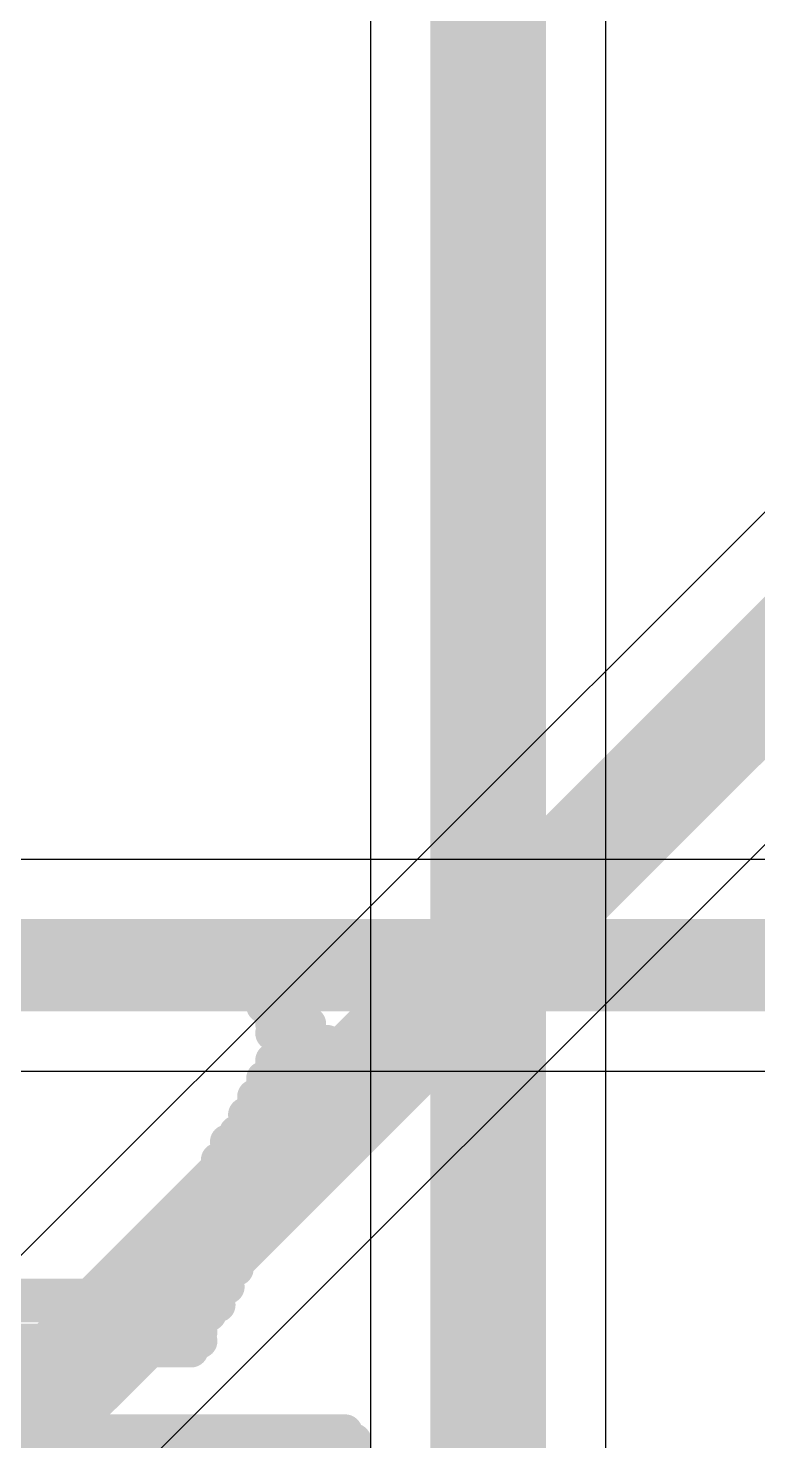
# Model space of a CAD drawing. Header units: inches. Extents: x -4 to 389, y 0 to 108.
# Drawn here: x 37.308 to 38.913, y 9.088 to 12.197 of the extents above; entities that cross this region are included whole.
import ezdxf

# ---------------------------------------------------------------- set-up
doc = ezdxf.new("R2010")
doc.units = ezdxf.units.IN
for name, color, linetype in [('Bottom Layer', 5, 'Continuous'), ('Bottom Overlay', 54, 'Continuous'), ('Signal_1', 16, 'Continuous'), ('Signal_2', 76, 'Continuous')]:
    doc.layers.add(name, color=color, linetype=linetype)

msp = doc.modelspace()

# ---------------------------------------------------------------- linework, layer by layer
at = {"layer": 'Bottom Layer'}
for p, q in [((42.5594, 10.3677), (31.0642, 10.3677)), ((31.1607, 9.9015), (42.5594, 9.9015))]:
    msp.add_line(p, q, dxfattribs=at)
at = {"layer": 'Bottom Layer', "const_width": 0.2032}
msp.add_lwpolyline([(31.0642, 10.1346), (43.4848, 10.1346)], dxfattribs=at)
at = {"layer": 'Bottom Overlay', "const_width": 0.0762}
for points in [[(37.9051, 10.1645), (38.0846, 10.1645)], [(37.925, 10.1844), (38.0447, 10.1844)], [(37.8852, 10.1446), (38.1045, 10.1446)], [(37.8453, 10.1047), (37.945, 10.1047)], [(37.8652, 10.1246), (38.1245, 10.1246)], [(38.0447, 10.1047), (38.1245, 10.1047)], [(37.8453, 10.0847), (37.925, 10.0847)], [(38.0646, 10.0847), (38.1444, 10.0847)], [(37.8253, 10.0449), (37.9051, 10.0449)], [(37.8453, 10.0648), (37.9051, 10.0648)], [(38.0646, 10.0648), (38.1444, 10.0648)], [(38.0846, 10.0449), (38.1444, 10.0449)], [(37.8453, 10.0249), (37.9051, 10.0249)], [(38.0846, 10.0249), (38.1444, 10.0249)], [(37.8453, 10.005), (37.925, 10.005)], [(37.8453, 9.985), (37.925, 9.985)], [(38.0646, 10.005), (38.1444, 10.005)], [(38.0646, 9.985), (38.1444, 9.985)], [(37.8652, 9.9651), (37.9649, 9.9651)], [(37.8652, 9.9452), (38.1045, 9.9452)], [(38.0247, 9.9651), (38.1245, 9.9651)], [(37.8453, 9.9252), (38.1045, 9.9252)], [(37.8253, 9.8853), (37.8852, 9.8853)], [(37.8453, 9.9053), (37.9051, 9.9053)], [(37.925, 9.9053), (38.0646, 9.9053)], [(37.925, 9.8853), (38.0247, 9.8853)], [(37.8253, 9.8654), (37.8652, 9.8654)], [(37.925, 9.8654), (37.9649, 9.8654)], [(37.8054, 9.8455), (37.8652, 9.8455)], [(37.8054, 9.8255), (37.8453, 9.8255)], [(37.9051, 9.8455), (37.9649, 9.8455)], [(37.9051, 9.8255), (37.945, 9.8255)], [(37.7855, 9.8056), (37.8453, 9.8056)], [(37.8852, 9.8056), (37.945, 9.8056)], [(37.7655, 9.7657), (37.8253, 9.7657)], [(37.7855, 9.7856), (37.8253, 9.7856)], [(37.8652, 9.7856), (37.925, 9.7856)], [(37.8652, 9.7657), (37.925, 9.7657)], [(37.7456, 9.7458), (37.8054, 9.7458)], [(37.8652, 9.7458), (37.9051, 9.7458)], [(37.7256, 9.7059), (37.7855, 9.7059)], [(37.7456, 9.7258), (37.8054, 9.7258)], [(37.8253, 9.7059), (37.8852, 9.7059)], [(37.8453, 9.7258), (37.9051, 9.7258)], [(37.7057, 9.666), (37.7655, 9.666)], [(37.7256, 9.6859), (37.7655, 9.6859)], [(37.8054, 9.666), (37.8652, 9.666)], [(37.8253, 9.6859), (37.8852, 9.6859)], [(37.7057, 9.6461), (37.7655, 9.6461)], [(37.8054, 9.6461), (37.8453, 9.6461)], [(37.6858, 9.6261), (37.7456, 9.6261)], [(37.6858, 9.6062), (37.7256, 9.6062)], [(37.7855, 9.6261), (37.8453, 9.6261)], [(37.7855, 9.6062), (37.8453, 9.6062)], [(37.6658, 9.5862), (37.7256, 9.5862)], [(37.7655, 9.5862), (37.8253, 9.5862)], [(37.6459, 9.5464), (37.7057, 9.5464)], [(37.6658, 9.5663), (37.7057, 9.5663)], [(37.7456, 9.5464), (37.8054, 9.5464)], [(37.7655, 9.5663), (37.8054, 9.5663)], [(37.6459, 9.5264), (37.6858, 9.5264)], [(37.7456, 9.5264), (37.7855, 9.5264)], [(37.606, 9.4865), (37.6658, 9.4865)], [(37.6259, 9.5065), (37.6858, 9.5065)], [(37.7256, 9.5065), (37.7855, 9.5065)], [(37.7256, 9.4865), (37.7655, 9.4865)], [(37.5861, 9.4467), (37.6459, 9.4467)], [(37.606, 9.4666), (37.6658, 9.4666)], [(37.6858, 9.4467), (37.7456, 9.4467)], [(37.7057, 9.4666), (37.7655, 9.4666)], [(37.5861, 9.4267), (37.6459, 9.4267)], [(37.6858, 9.4267), (37.7456, 9.4267)], [(37.1873, 9.4068), (37.6259, 9.4068)], [(37.1873, 9.3868), (37.606, 9.3868)], [(37.6658, 9.4068), (37.7256, 9.4068)], [(37.6658, 9.3868), (37.7256, 9.3868)], [(37.6459, 9.3669), (37.7057, 9.3669)], [(37.6259, 9.327), (37.6858, 9.327)], [(37.6459, 9.347), (37.6858, 9.347)], [(37.1673, 9.3071), (37.6858, 9.3071)], [(37.1673, 9.2871), (37.6658, 9.2871)], [(37.1673, 9.1077), (38.0048, 9.1077)], [(37.1673, 9.0877), (38.0247, 9.0877)], [(37.1673, 9.0678), (38.0247, 9.0678)]]:
    msp.add_lwpolyline(points, dxfattribs=at)
at = {"layer": 'Bottom Overlay', "const_width": 0.0381}
for points in [[(37.8861, 10.1645, 1), (37.9242, 10.1645, 1)], [(37.906, 10.1844, 1), (37.9441, 10.1844, 1)], [(38.0256, 10.1844, 1), (38.0637, 10.1844, 1)], [(38.0655, 10.1645, 1), (38.1036, 10.1645, 1)], [(37.8661, 10.1446, 1), (37.9042, 10.1446, 1)], [(38.0855, 10.1446, 1), (38.1236, 10.1446, 1)], [(37.8262, 10.1047, 1), (37.8643, 10.1047, 1)], [(37.8462, 10.1246, 1), (37.8843, 10.1246, 1)], [(37.9259, 10.1047, 1), (37.964, 10.1047, 1)], [(38.0256, 10.1047, 1), (38.0637, 10.1047, 1)], [(38.1054, 10.1246, 1), (38.1435, 10.1246, 1)], [(38.1054, 10.1047, 1), (38.1435, 10.1047, 1)], [(37.8262, 10.0847, 1), (37.8643, 10.0847, 1)], [(37.906, 10.0847, 1), (37.9441, 10.0847, 1)], [(38.0456, 10.0847, 1), (38.0837, 10.0847, 1)], [(38.1253, 10.0847, 1), (38.1634, 10.0847, 1)], [(37.8063, 10.0449, 1), (37.8444, 10.0449, 1)], [(37.8262, 10.0648, 1), (37.8643, 10.0648, 1)], [(37.8861, 10.0648, 1), (37.9242, 10.0648, 1)], [(37.8861, 10.0449, 1), (37.9242, 10.0449, 1)], [(38.0456, 10.0648, 1), (38.0837, 10.0648, 1)], [(38.0655, 10.0449, 1), (38.1036, 10.0449, 1)], [(38.1253, 10.0648, 1), (38.1634, 10.0648, 1)], [(38.1253, 10.0449, 1), (38.1634, 10.0449, 1)], [(37.8262, 10.0249, 1), (37.8643, 10.0249, 1)], [(37.8861, 10.0249, 1), (37.9242, 10.0249, 1)], [(38.0655, 10.0249, 1), (38.1036, 10.0249, 1)], [(38.1253, 10.0249, 1), (38.1634, 10.0249, 1)], [(37.8262, 10.005, 1), (37.8643, 10.005, 1)], [(37.8262, 9.985, 1), (37.8643, 9.985, 1)], [(37.906, 10.005, 1), (37.9441, 10.005, 1)], [(37.906, 9.985, 1), (37.9441, 9.985, 1)], [(38.0456, 10.005, 1), (38.0837, 10.005, 1)], [(38.0456, 9.985, 1), (38.0837, 9.985, 1)], [(38.1253, 10.005, 1), (38.1634, 10.005, 1)], [(38.1253, 9.985, 1), (38.1634, 9.985, 1)], [(37.8462, 9.9651, 1), (37.8843, 9.9651, 1)], [(37.8462, 9.9452, 1), (37.8843, 9.9452, 1)], [(37.9459, 9.9651, 1), (37.984, 9.9651, 1)], [(38.0057, 9.9651, 1), (38.0438, 9.9651, 1)], [(38.0855, 9.9452, 1), (38.1236, 9.9452, 1)], [(38.1054, 9.9651, 1), (38.1435, 9.9651, 1)], [(37.8262, 9.9252, 1), (37.8643, 9.9252, 1)], [(38.0855, 9.9252, 1), (38.1236, 9.9252, 1)], [(37.8063, 9.8853, 1), (37.8444, 9.8853, 1)], [(37.8262, 9.9053, 1), (37.8643, 9.9053, 1)], [(37.8661, 9.8853, 1), (37.9042, 9.8853, 1)], [(37.8861, 9.9053, 1), (37.9242, 9.9053, 1)], [(37.906, 9.9053, 1), (37.9441, 9.9053, 1)], [(37.906, 9.8853, 1), (37.9441, 9.8853, 1)], [(38.0057, 9.8853, 1), (38.0438, 9.8853, 1)], [(38.0456, 9.9053, 1), (38.0837, 9.9053, 1)], [(37.8063, 9.8654, 1), (37.8444, 9.8654, 1)], [(37.8462, 9.8654, 1), (37.8843, 9.8654, 1)], [(37.906, 9.8654, 1), (37.9441, 9.8654, 1)], [(37.9459, 9.8654, 1), (37.984, 9.8654, 1)], [(37.7864, 9.8455, 1), (37.8245, 9.8455, 1)], [(37.7864, 9.8255, 1), (37.8245, 9.8255, 1)], [(37.8262, 9.8255, 1), (37.8643, 9.8255, 1)], [(37.8462, 9.8455, 1), (37.8843, 9.8455, 1)], [(37.8861, 9.8455, 1), (37.9242, 9.8455, 1)], [(37.8861, 9.8255, 1), (37.9242, 9.8255, 1)], [(37.9259, 9.8255, 1), (37.964, 9.8255, 1)], [(37.9459, 9.8455, 1), (37.984, 9.8455, 1)], [(37.7664, 9.8056, 1), (37.8045, 9.8056, 1)], [(37.8262, 9.8056, 1), (37.8643, 9.8056, 1)], [(37.8661, 9.8056, 1), (37.9042, 9.8056, 1)], [(37.9259, 9.8056, 1), (37.964, 9.8056, 1)], [(37.7465, 9.7657, 1), (37.7846, 9.7657, 1)], [(37.7664, 9.7856, 1), (37.8045, 9.7856, 1)], [(37.8063, 9.7856, 1), (37.8444, 9.7856, 1)], [(37.8063, 9.7657, 1), (37.8444, 9.7657, 1)], [(37.8462, 9.7856, 1), (37.8843, 9.7856, 1)], [(37.8462, 9.7657, 1), (37.8843, 9.7657, 1)], [(37.906, 9.7856, 1), (37.9441, 9.7856, 1)], [(37.906, 9.7657, 1), (37.9441, 9.7657, 1)], [(37.7265, 9.7458, 1), (37.7646, 9.7458, 1)], [(37.7864, 9.7458, 1), (37.8245, 9.7458, 1)], [(37.8462, 9.7458, 1), (37.8843, 9.7458, 1)], [(37.8861, 9.7458, 1), (37.9242, 9.7458, 1)], [(37.7066, 9.7059, 1), (37.7447, 9.7059, 1)], [(37.7265, 9.7258, 1), (37.7646, 9.7258, 1)], [(37.7664, 9.7059, 1), (37.8045, 9.7059, 1)], [(37.7864, 9.7258, 1), (37.8245, 9.7258, 1)], [(37.8063, 9.7059, 1), (37.8444, 9.7059, 1)], [(37.8262, 9.7258, 1), (37.8643, 9.7258, 1)], [(37.8661, 9.7059, 1), (37.9042, 9.7059, 1)], [(37.8861, 9.7258, 1), (37.9242, 9.7258, 1)], [(37.6867, 9.666, 1), (37.7248, 9.666, 1)], [(37.7066, 9.6859, 1), (37.7447, 9.6859, 1)], [(37.7465, 9.6859, 1), (37.7846, 9.6859, 1)], [(37.7465, 9.666, 1), (37.7846, 9.666, 1)], [(37.7864, 9.666, 1), (37.8245, 9.666, 1)], [(37.8063, 9.6859, 1), (37.8444, 9.6859, 1)], [(37.8462, 9.666, 1), (37.8843, 9.666, 1)], [(37.8661, 9.6859, 1), (37.9042, 9.6859, 1)], [(37.6867, 9.6461, 1), (37.7248, 9.6461, 1)], [(37.7465, 9.6461, 1), (37.7846, 9.6461, 1)], [(37.7864, 9.6461, 1), (37.8245, 9.6461, 1)], [(37.8262, 9.6461, 1), (37.8643, 9.6461, 1)], [(37.6667, 9.6261, 1), (37.7048, 9.6261, 1)], [(37.6667, 9.6062, 1), (37.7048, 9.6062, 1)], [(37.7066, 9.6062, 1), (37.7447, 9.6062, 1)], [(37.7265, 9.6261, 1), (37.7646, 9.6261, 1)], [(37.7664, 9.6261, 1), (37.8045, 9.6261, 1)], [(37.7664, 9.6062, 1), (37.8045, 9.6062, 1)], [(37.8262, 9.6261, 1), (37.8643, 9.6261, 1)], [(37.8262, 9.6062, 1), (37.8643, 9.6062, 1)], [(37.6468, 9.5862, 1), (37.6849, 9.5862, 1)], [(37.7066, 9.5862, 1), (37.7447, 9.5862, 1)], [(37.7465, 9.5862, 1), (37.7846, 9.5862, 1)], [(37.8063, 9.5862, 1), (37.8444, 9.5862, 1)], [(37.6268, 9.5464, 1), (37.6649, 9.5464, 1)], [(37.6468, 9.5663, 1), (37.6849, 9.5663, 1)], [(37.6867, 9.5663, 1), (37.7248, 9.5663, 1)], [(37.6867, 9.5464, 1), (37.7248, 9.5464, 1)], [(37.7265, 9.5464, 1), (37.7646, 9.5464, 1)], [(37.7465, 9.5663, 1), (37.7846, 9.5663, 1)], [(37.7864, 9.5663, 1), (37.8245, 9.5663, 1)], [(37.7864, 9.5464, 1), (37.8245, 9.5464, 1)], [(37.6268, 9.5264, 1), (37.6649, 9.5264, 1)], [(37.6667, 9.5264, 1), (37.7048, 9.5264, 1)], [(37.7265, 9.5264, 1), (37.7646, 9.5264, 1)], [(37.7664, 9.5264, 1), (37.8045, 9.5264, 1)], [(37.587, 9.4865, 1), (37.6251, 9.4865, 1)], [(37.6069, 9.5065, 1), (37.645, 9.5065, 1)], [(37.6468, 9.4865, 1), (37.6849, 9.4865, 1)], [(37.6667, 9.5065, 1), (37.7048, 9.5065, 1)], [(37.7066, 9.5065, 1), (37.7447, 9.5065, 1)], [(37.7066, 9.4865, 1), (37.7447, 9.4865, 1)], [(37.7465, 9.4865, 1), (37.7846, 9.4865, 1)], [(37.7664, 9.5065, 1), (37.8045, 9.5065, 1)], [(37.567, 9.4467, 1), (37.6051, 9.4467, 1)], [(37.587, 9.4666, 1), (37.6251, 9.4666, 1)], [(37.6268, 9.4467, 1), (37.6649, 9.4467, 1)], [(37.6468, 9.4666, 1), (37.6849, 9.4666, 1)], [(37.6667, 9.4467, 1), (37.7048, 9.4467, 1)], [(37.6867, 9.4666, 1), (37.7248, 9.4666, 1)], [(37.7265, 9.4467, 1), (37.7646, 9.4467, 1)], [(37.7465, 9.4666, 1), (37.7846, 9.4666, 1)], [(37.567, 9.4267, 1), (37.6051, 9.4267, 1)], [(37.6268, 9.4267, 1), (37.6649, 9.4267, 1)], [(37.6667, 9.4267, 1), (37.7048, 9.4267, 1)], [(37.7265, 9.4267, 1), (37.7646, 9.4267, 1)], [(37.587, 9.3868, 1), (37.6251, 9.3868, 1)], [(37.6069, 9.4068, 1), (37.645, 9.4068, 1)], [(37.6468, 9.4068, 1), (37.6849, 9.4068, 1)], [(37.6468, 9.3868, 1), (37.6849, 9.3868, 1)], [(37.7066, 9.4068, 1), (37.7447, 9.4068, 1)], [(37.7066, 9.3868, 1), (37.7447, 9.3868, 1)], [(37.6268, 9.3669, 1), (37.6649, 9.3669, 1)], [(37.6867, 9.3669, 1), (37.7248, 9.3669, 1)], [(37.6069, 9.327, 1), (37.645, 9.327, 1)], [(37.6268, 9.347, 1), (37.6649, 9.347, 1)], [(37.6667, 9.347, 1), (37.7048, 9.347, 1)], [(37.6667, 9.327, 1), (37.7048, 9.327, 1)], [(37.6667, 9.3071, 1), (37.7048, 9.3071, 1)], [(37.6468, 9.2871, 1), (37.6849, 9.2871, 1)], [(37.9858, 9.1077, 1), (38.0239, 9.1077, 1)], [(38.0057, 9.0877, 1), (38.0438, 9.0877, 1)], [(38.0057, 9.0678, 1), (38.0438, 9.0678, 1)]]:
    msp.add_lwpolyline(points, format="xyb", close=True, dxfattribs=at)
at = {"layer": 'Signal_1'}
for p, q in [((43.1496, 15.3539), (30.5185, 2.7227)), ((28.8785, 0.3503), (43.5917, 15.0635))]:
    msp.add_line(p, q, dxfattribs=at)
at = {"layer": 'Signal_1', "const_width": 0.254}
msp.add_lwpolyline([(28.6954, 0.5334), (43.4086, 15.2466)], dxfattribs=at)
at = {"layer": 'Signal_2'}
for p, q in [((38.0607, 12.4371), (38.0607, 3.4945)), ((38.5787, 3.4945), (38.5787, 12.3299))]:
    msp.add_line(p, q, dxfattribs=at)
at = {"layer": 'Signal_2', "const_width": 0.254}
msp.add_lwpolyline([(38.3197, 3.1496), (38.3197, 12.4371)], dxfattribs=at)

doc.saveas('drawing.dxf')
